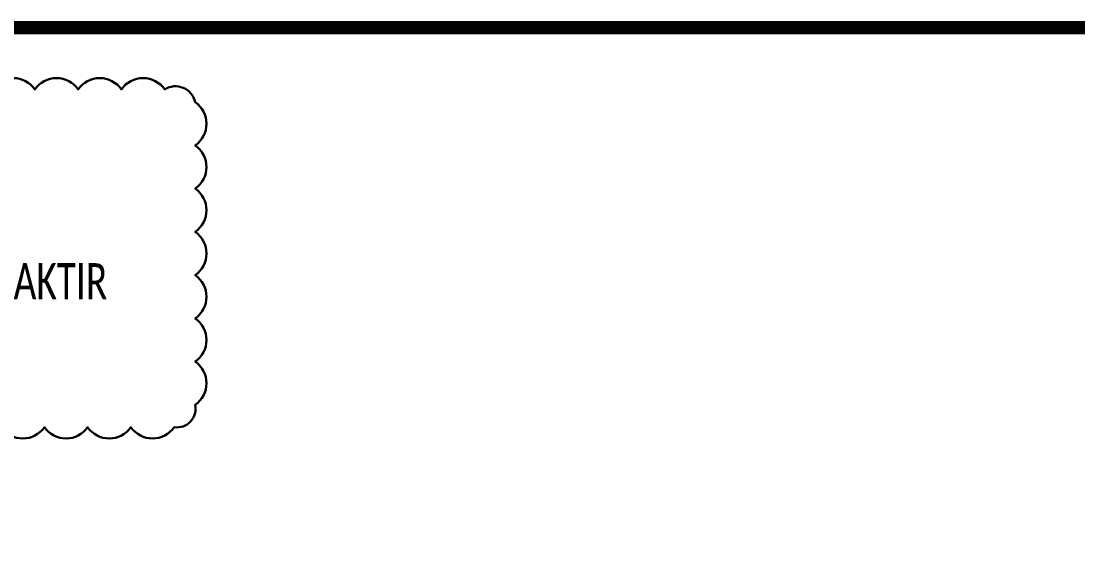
# Model space of a CAD drawing. Header units: millimetres. Extents: x 210628 to 232146, y -111309 to -91563.
# Drawn here: x 229258 to 230723, y -102165 to -101417 of the extents above; entities that cross this region are included whole.
import ezdxf

# ---------------------------------------------------------------- set-up
doc = ezdxf.new("R2010")
doc.units = ezdxf.units.MM
doc.layers.get('0').update_dxf_attribs({"lineweight": 20})
doc.layers.add('KP', color=167, linetype='Continuous', lineweight=30)
doc.styles.add('Ölçü50', font='calibri.ttf', dxfattribs={"width": 0.7})

# ---------------------------------------------------------------- blocks, each defined once
blk = doc.blocks.new('ELEKTRİK')
at = {"color": 1, "elevation": 0}
blk.add_lwpolyline([(221030.47, -109026.36, -0.5205671), (221090.47, -109026.36, -0.5205671), (221150.47, -109026.36, -0.5205671), (221210.47, -109026.36, -0.5205671), (221270.47, -109026.36, -0.5205671), (221312.76, -109044.08, -0.5205671), (221312.76, -109104.08, -0.5205671), (221312.76, -109164.08, -0.5205671), (221312.76, -109224.08, -0.5205671), (221312.76, -109284.08, -0.5205671), (221312.76, -109344.08, -0.5205671), (221312.76, -109404.08, -0.5205671), (221312.76, -109464.08, -0.5205671), (221283.7, -109495.02, -0.5205671), (221223.7, -109495.02, -0.5205671), (221163.7, -109495.02, -0.5205671), (221103.7, -109495.02, -0.5205671), (221043.7, -109495.02, -0.5205671)], format="xyb", dxfattribs=at)
at = {"color": 1, "insert": (220160.68, -109184.09, 0), "char_height": 50, "attachment_point": 1, "style": 'Ölçü50'}
blk.add_mtext_dynamic_manual_height_columns('*** RADİUSA DENK GELEN PRİZLER\\PRAİDUS AÇISINA GÖRE YERİNDE YAPILACAKTIR', width=1479.317, gutter_width=12.5, heights=[0], dxfattribs=at)

msp = doc.modelspace()

# ---------------------------------------------------------------- linework, layer by layer
at = {"color": 2, "const_width": 18.49}
msp.add_lwpolyline([(226095.89, -104291.53), (226095.89, -101426.44), (232136.46, -101426.44), (232136.46, -104291.53)], close=True, dxfattribs=at)

# ---------------------------------------------------------------- block references
at = {"layer": 'KP'}
msp.add_blockref('ELEKTRİK', (8186.78, 7514.47, 0), dxfattribs=at)

doc.saveas('drawing.dxf')
